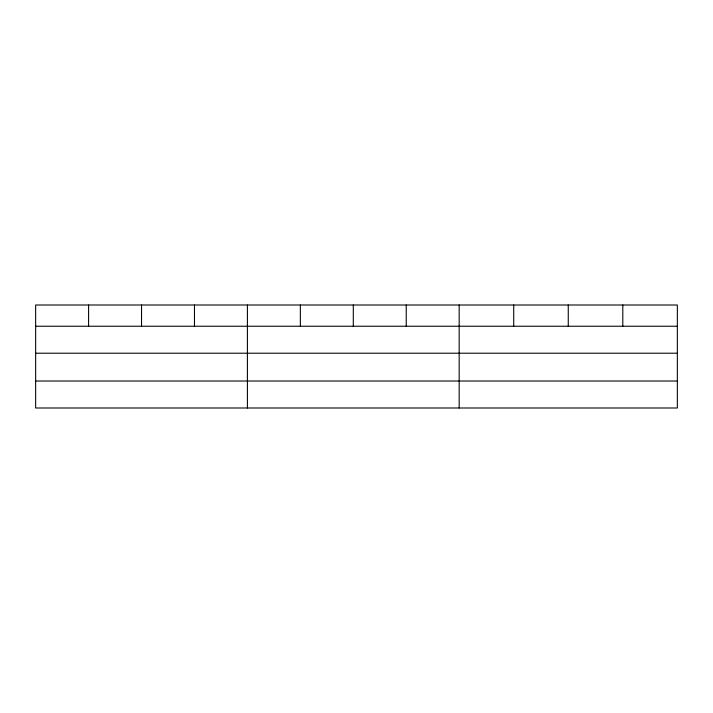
<?xml version="1.0" encoding="UTF-8"?>
<svg xmlns="http://www.w3.org/2000/svg" width="713" height="713" viewBox="0 0 713 713"><rect width="100%" height="100%" fill="white"/><g stroke="black" fill="none" stroke-linecap="round" stroke-linejoin="round"><path stroke-width="1.07" d="M677.35 353.211L677.35 305.004L35.65 305.004L35.65 407.996L677.35 407.996L677.35 353.211L35.65 353.211M35.65 326.233L677.35 326.233M35.65 381.018L677.35 381.018M622.805 305.004L622.805 326.233M568.261 305.004L568.261 326.233M513.716 305.004L513.716 326.233M459.172 305.004L459.172 407.996M406.232 305.004L406.232 326.233M353.291 305.004L353.291 326.233M300.351 305.004L300.351 326.233M247.411 305.004L247.411 407.996M194.471 305.004L194.471 326.233M141.531 305.004L141.531 326.233M88.59 305.004L88.59 326.233"/></g></svg>
